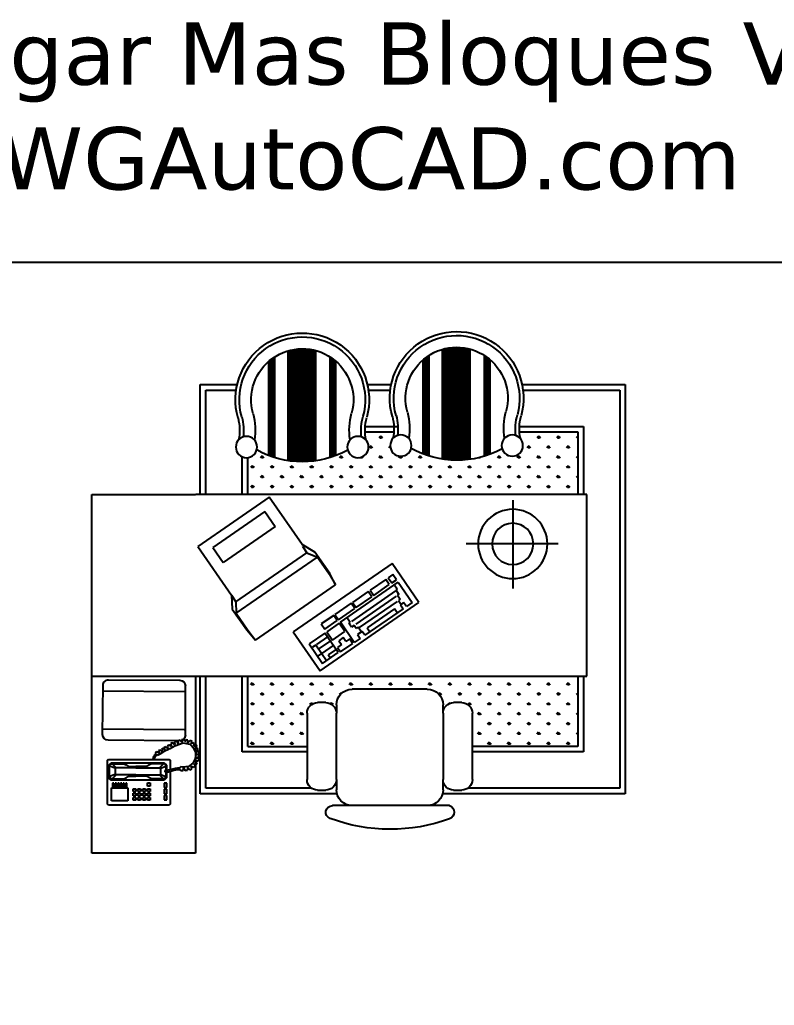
# Model space of a CAD drawing. Extents: x 0.3 to 17.9, y 0.2 to 10.4.
# Drawn here: x 8.39 to 11.633, y 6.192 to 10.427 of the extents above; entities that cross this region are included whole.
import ezdxf

# ---------------------------------------------------------------- set-up
doc = ezdxf.new("R2010")
doc.units = 0
doc.header["$MEASUREMENT"] = 0
doc.layers.get('0').update_dxf_attribs({"linetype": 'CONTINUOUS'})
doc.layers.add('Deftpoints', color=7, linetype='CONTINUOUS', plot=False)
doc.layers.add('www.dwgautocad.com', color=7, linetype='CONTINUOUS')
doc.styles.get("Standard").update_dxf_attribs({"font": 'verdana.ttf'})

# ---------------------------------------------------------------- blocks, each defined once
blk = doc.blocks.new('A$C22A54B66')
for p, q in [((556, 1410.1), (556, 1805.2)), ((563, 1409.2), (563, 1807)), ((570.1, 1408.5), (570.1, 1808.5)), ((577.1, 1407.9), (577.1, 1809.6)), ((584.2, 1407.4), (584.2, 1810.5)), ((591.2, 1407.1), (591.2, 1811.2)), ((598.2, 1406.9), (598.2, 1811.5)), ((605.3, 1406.9), (605.3, 1811.6)), ((612.3, 1407), (612.3, 1811.4)), ((619.4, 1407.2), (619.4, 1810.9)), ((626.4, 1407.7), (626.4, 1810.2)), ((633.4, 1408.2), (633.4, 1809.2)), ((640.5, 1408.9), (640.5, 1807.9)), ((647.5, 1409.8), (647.5, 1806.3)), ((654.6, 1410.8), (654.6, 1804.4)), ((1108.8, 1404.9), (1108.8, 1799.9)), ((1115.9, 1404), (1115.9, 1801.7)), ((1122.9, 1403.2), (1122.9, 1803.2)), ((1129.9, 1402.6), (1129.9, 1804.4)), ((1137, 1402.1), (1137, 1805.3)), ((1144, 1401.8), (1144, 1805.9)), ((1151.1, 1401.6), (1151.1, 1806.2)), ((1158.1, 1401.6), (1158.1, 1806.3)), ((1165.1, 1401.7), (1165.1, 1806.1)), ((1172.2, 1402), (1172.2, 1805.7)), ((1179.2, 1402.4), (1179.2, 1804.9)), ((1186.3, 1402.9), (1186.3, 1803.9)), ((1193.3, 1403.6), (1193.3, 1802.6)), ((1200.3, 1404.5), (1200.3, 1801)), ((483.5, 1428.6), (483.5, 1766.4)), ((490.5, 1426.1), (490.5, 1772.3)), ((497.6, 1423.7), (497.6, 1777.6)), ((504.6, 1421.5), (504.6, 1782.3)), ((702.4, 1421.7), (702.4, 1782.8)), ((709.5, 1423.9), (709.5, 1778.1)), ((716.5, 1426.3), (716.5, 1772.8)), ((723.5, 1428.9), (723.5, 1767)), ((1043.3, 1420.8), (1043.3, 1767)), ((1050.4, 1418.4), (1050.4, 1772.3)), ((1057.4, 1416.2), (1057.4, 1777.1)), ((1207.4, 1405.5), (1207.4, 1799.2)), ((1255.2, 1416.4), (1255.2, 1777.5)), ((1262.3, 1418.6), (1262.3, 1772.8)), ((1269.3, 1421), (1269.3, 1767.5)), ((1036.3, 1423.3), (1036.3, 1761.1)), ((1276.4, 1423.6), (1276.4, 1761.8)), ((369.8, 1678.4), (0, 1678.4)), ((0, 1678.4), (0, 212.4)), ((923.8, 1678.4), (837.9, 1678.4)), ((1522, 1678.4), (1389.6, 1678.4)), ((1522, 1284.4), (1522, 1678.4)), ((366.4, 1658.4), (20, 1658.4)), ((20, 1658.4), (20, 232.4)), ((920, 1658.4), (841.3, 1658.4)), ((1502, 1658.4), (1393.4, 1658.4)), ((1502, 1284.4), (1502, 1658.4)), ((379, 1528.4), (150, 1528.4)), ((150, 1528.4), (150, 1284.4)), ((931.5, 1528.4), (814.6, 1528.4)), ((378.8, 1508.4), (170, 1508.4)), ((170, 1508.4), (170, 1284.4)), ((170, 1492.8), (175.9, 1486.9)), ((240, 1493.5), (233.3, 1486.9)), ((240, 1493.5), (240, 1484.2)), ((240, 1493.5), (246.6, 1486.9)), ((310.7, 1493.5), (304, 1486.9)), ((310.7, 1493.5), (310.7, 1484.2)), ((310.7, 1493.5), (317.3, 1486.9)), ((376.2, 1488.4), (374.7, 1486.9)), ((931.9, 1508.4), (828.9, 1508.4)), ((876.4, 1493.5), (869.7, 1486.9)), ((876.4, 1493.5), (876.4, 1484.2)), ((876.4, 1493.5), (883, 1486.9)), ((204.6, 1458.2), (198, 1451.6)), ((204.6, 1458.2), (204.6, 1448.8)), ((204.6, 1458.2), (211.2, 1451.6)), ((275.3, 1458.2), (268.7, 1451.6)), ((275.3, 1458.2), (275.3, 1448.8)), ((275.3, 1458.2), (281.9, 1451.6)), ((346, 1458.2), (339.4, 1451.6)), ((346, 1458.2), (346, 1448.8)), ((346, 1458.2), (352.7, 1451.6)), ((841, 1451), (841, 1448.8)), ((841.9, 1457.3), (847.6, 1451.6)), ((911.7, 1458.2), (905.1, 1451.6)), ((911.7, 1458.2), (911.7, 1448.8)), ((911.7, 1458.2), (918.3, 1451.6)), ((170, 1422.1), (175.9, 1416.2)), ((240, 1422.8), (233.3, 1416.2)), ((240, 1422.8), (240, 1413.5)), ((240, 1422.8), (246.6, 1416.2)), ((310.7, 1422.8), (304, 1416.2)), ((310.7, 1422.8), (310.7, 1413.5)), ((310.7, 1422.8), (317.3, 1416.2)), ((381.4, 1422.8), (374.7, 1416.2)), ((381.4, 1422.8), (381.4, 1413.5)), ((381.4, 1422.8), (388, 1416.2)), ((452.1, 1422.8), (445.5, 1416.2)), ((452.1, 1422.8), (452.1, 1413.5)), ((452.1, 1422.8), (458.7, 1416.2)), ((517.7, 1417.8), (516.2, 1416.2)), ((522.8, 1416.5), (522.8, 1413.5)), ((734.9, 1422.8), (728.3, 1416.2)), ((734.9, 1422.8), (734.9, 1413.5)), ((734.9, 1422.8), (741.6, 1416.2)), ((804.3, 1421.5), (799, 1416.2)), ((805.6, 1421.5), (805.6, 1413.5)), ((806.9, 1421.6), (812.3, 1416.2)), ((876.4, 1422.8), (869.7, 1416.2)), ((876.4, 1422.8), (876.4, 1413.5)), ((876.4, 1422.8), (883, 1416.2)), ((943.2, 1419), (940.4, 1416.2)), ((947.1, 1417.6), (947.1, 1413.5)), ((953.5, 1416.4), (953.7, 1416.2)), ((1017.8, 1422.8), (1011.1, 1416.2)), ((1017.8, 1422.8), (1017.8, 1413.5)), ((1017.8, 1422.8), (1024.4, 1416.2)), ((1300.6, 1422.8), (1294, 1416.2)), ((1300.6, 1422.8), (1300.6, 1413.5)), ((1300.6, 1422.8), (1307.2, 1416.2)), ((1352, 1284.4), (1352, 1416.5)), ((1372, 1284.4), (1372, 1419.4)), ((204.6, 1387.5), (198, 1380.8)), ((204.6, 1387.5), (204.6, 1378.1)), ((204.6, 1387.5), (211.2, 1380.8)), ((275.3, 1387.5), (268.7, 1380.8)), ((275.3, 1387.5), (275.3, 1378.1)), ((275.3, 1387.5), (281.9, 1380.8)), ((346, 1387.5), (339.4, 1380.8)), ((346, 1387.5), (346, 1378.1)), ((346, 1387.5), (352.7, 1380.8)), ((416.7, 1387.5), (410.1, 1380.8)), ((416.7, 1387.5), (416.7, 1378.1)), ((416.7, 1387.5), (423.4, 1380.8)), ((487.4, 1387.5), (480.8, 1380.8)), ((487.4, 1387.5), (487.4, 1378.1)), ((487.4, 1387.5), (494.1, 1380.8)), ((558.2, 1387.5), (551.5, 1380.8)), ((558.2, 1387.5), (558.2, 1378.1)), ((558.2, 1387.5), (564.8, 1380.8)), ((628.9, 1387.5), (622.2, 1380.8)), ((628.9, 1387.5), (628.9, 1378.1)), ((628.9, 1387.5), (635.5, 1380.8)), ((699.6, 1387.5), (692.9, 1380.8)), ((699.6, 1387.5), (699.6, 1378.1)), ((699.6, 1387.5), (706.2, 1380.8)), ((770.3, 1387.5), (763.7, 1380.8)), ((770.3, 1387.5), (770.3, 1378.1)), ((770.3, 1387.5), (776.9, 1380.8)), ((841, 1387.5), (834.4, 1380.8)), ((841, 1387.5), (841, 1378.1)), ((841, 1387.5), (847.6, 1380.8)), ((911.7, 1387.5), (905.1, 1380.8)), ((911.7, 1387.5), (911.7, 1378.1)), ((911.7, 1387.5), (918.3, 1380.8)), ((982.4, 1387.5), (975.8, 1380.8)), ((982.4, 1387.5), (982.4, 1378.1)), ((982.4, 1387.5), (989, 1380.8)), ((1053.1, 1387.5), (1046.5, 1380.8)), ((1053.1, 1387.5), (1053.1, 1378.1)), ((1053.1, 1387.5), (1059.8, 1380.8)), ((1123.8, 1387.5), (1117.2, 1380.8)), ((1123.8, 1387.5), (1123.8, 1378.1)), ((1123.8, 1387.5), (1130.5, 1380.8)), ((1194.6, 1387.5), (1187.9, 1380.8)), ((1194.6, 1387.5), (1194.6, 1378.1)), ((1194.6, 1387.5), (1201.2, 1380.8)), ((1265.3, 1387.5), (1258.6, 1380.8)), ((1265.3, 1387.5), (1265.3, 1378.1)), ((1265.3, 1387.5), (1271.9, 1380.8)), ((1336, 1387.5), (1329.3, 1380.8)), ((1336, 1387.5), (1336, 1378.1)), ((1336, 1387.5), (1342.6, 1380.8)), ((170, 1351.4), (175.9, 1345.5)), ((240, 1352.1), (233.3, 1345.5)), ((240, 1352.1), (240, 1342.7)), ((240, 1352.1), (246.6, 1345.5)), ((310.7, 1352.1), (304, 1345.5)), ((310.7, 1352.1), (310.7, 1342.7)), ((310.7, 1352.1), (317.3, 1345.5)), ((381.4, 1352.1), (374.7, 1345.5)), ((381.4, 1352.1), (381.4, 1342.7)), ((381.4, 1352.1), (388, 1345.5)), ((452.1, 1352.1), (445.5, 1345.5)), ((452.1, 1352.1), (452.1, 1342.7)), ((452.1, 1352.1), (458.7, 1345.5)), ((522.8, 1352.1), (516.2, 1345.5)), ((522.8, 1352.1), (522.8, 1342.7)), ((522.8, 1352.1), (529.4, 1345.5)), ((593.5, 1352.1), (586.9, 1345.5)), ((593.5, 1352.1), (593.5, 1342.7)), ((593.5, 1352.1), (600.1, 1345.5)), ((664.2, 1352.1), (657.6, 1345.5)), ((664.2, 1352.1), (664.2, 1342.7)), ((664.2, 1352.1), (670.8, 1345.5)), ((734.9, 1352.1), (728.3, 1345.5)), ((734.9, 1352.1), (734.9, 1342.7)), ((734.9, 1352.1), (741.6, 1345.5)), ((805.6, 1352.1), (799, 1345.5)), ((805.6, 1352.1), (805.6, 1342.7)), ((805.6, 1352.1), (812.3, 1345.5)), ((876.4, 1352.1), (869.7, 1345.5)), ((876.4, 1352.1), (876.4, 1342.7)), ((876.4, 1352.1), (883, 1345.5)), ((947.1, 1352.1), (940.4, 1345.5)), ((947.1, 1352.1), (947.1, 1342.7)), ((947.1, 1352.1), (953.7, 1345.5)), ((1017.8, 1352.1), (1011.1, 1345.5)), ((1017.8, 1352.1), (1017.8, 1342.7)), ((1017.8, 1352.1), (1024.4, 1345.5)), ((1088.5, 1352.1), (1081.9, 1345.5)), ((1088.5, 1352.1), (1088.5, 1342.7)), ((1088.5, 1352.1), (1095.1, 1345.5)), ((1159.2, 1352.1), (1152.6, 1345.5)), ((1159.2, 1352.1), (1159.2, 1342.7)), ((1159.2, 1352.1), (1165.8, 1345.5)), ((1229.9, 1352.1), (1223.3, 1345.5)), ((1229.9, 1352.1), (1229.9, 1342.7)), ((1229.9, 1352.1), (1236.5, 1345.5)), ((1300.6, 1352.1), (1294, 1345.5)), ((1300.6, 1352.1), (1300.6, 1342.7)), ((1300.6, 1352.1), (1307.2, 1345.5)), ((204.6, 1316.8), (198, 1310.1)), ((204.6, 1316.8), (204.6, 1307.4)), ((204.6, 1316.8), (211.2, 1310.1)), ((275.3, 1316.8), (268.7, 1310.1)), ((275.3, 1316.8), (275.3, 1307.4)), ((275.3, 1316.8), (281.9, 1310.1)), ((346, 1316.8), (339.4, 1310.1)), ((346, 1316.8), (346, 1307.4)), ((346, 1316.8), (352.7, 1310.1)), ((416.7, 1316.8), (410.1, 1310.1)), ((416.7, 1316.8), (416.7, 1307.4)), ((416.7, 1316.8), (423.4, 1310.1)), ((487.4, 1316.8), (480.8, 1310.1)), ((487.4, 1316.8), (487.4, 1307.4)), ((487.4, 1316.8), (494.1, 1310.1)), ((558.2, 1316.8), (551.5, 1310.1)), ((558.2, 1316.8), (558.2, 1307.4)), ((558.2, 1316.8), (564.8, 1310.1)), ((628.9, 1316.8), (622.2, 1310.1)), ((628.9, 1316.8), (628.9, 1307.4)), ((628.9, 1316.8), (635.5, 1310.1)), ((699.6, 1316.8), (692.9, 1310.1)), ((699.6, 1316.8), (699.6, 1307.4)), ((699.6, 1316.8), (706.2, 1310.1)), ((770.3, 1316.8), (763.7, 1310.1)), ((770.3, 1316.8), (770.3, 1307.4)), ((770.3, 1316.8), (776.9, 1310.1)), ((841, 1316.8), (834.4, 1310.1)), ((841, 1316.8), (841, 1307.4)), ((841, 1316.8), (847.6, 1310.1)), ((911.7, 1316.8), (905.1, 1310.1)), ((911.7, 1316.8), (911.7, 1307.4)), ((911.7, 1316.8), (918.3, 1310.1)), ((982.4, 1316.8), (975.8, 1310.1)), ((982.4, 1316.8), (982.4, 1307.4)), ((982.4, 1316.8), (989, 1310.1)), ((1053.1, 1316.8), (1046.5, 1310.1)), ((1053.1, 1316.8), (1053.1, 1307.4)), ((1053.1, 1316.8), (1059.8, 1310.1)), ((1123.8, 1316.8), (1117.2, 1310.1)), ((1123.8, 1316.8), (1123.8, 1307.4)), ((1123.8, 1316.8), (1130.5, 1310.1)), ((1194.6, 1316.8), (1187.9, 1310.1)), ((1194.6, 1316.8), (1194.6, 1307.4)), ((1194.6, 1316.8), (1201.2, 1310.1)), ((1265.3, 1316.8), (1258.6, 1310.1)), ((1265.3, 1316.8), (1265.3, 1307.4)), ((1265.3, 1316.8), (1271.9, 1310.1)), ((1336, 1316.8), (1329.3, 1310.1)), ((1336, 1316.8), (1336, 1307.4)), ((1336, 1316.8), (1342.6, 1310.1)), ((138, 634.4), (138, 1284.4)), ((138, 1284.4), (1538, 1284.4)), ((1911, 1284.6), (1539.2, 1284.6)), ((1911, 0), (1911, 1284.6)), ((402, 947.4), (402, 1264.4)), ((570, 1109.4), (240, 1109.4)), ((1911, 634.4), (138, 634.4)), ((150, 634.4), (150, 362.4)), ((170, 634.4), (170, 382.4)), ((204.6, 609.7), (198, 603)), ((204.6, 609.7), (204.6, 600.3)), ((204.6, 609.7), (211.2, 603)), ((275.3, 609.7), (268.7, 603)), ((275.3, 609.7), (275.3, 600.3)), ((275.3, 609.7), (281.9, 603)), ((346, 609.7), (339.4, 603)), ((346, 609.7), (346, 600.3)), ((346, 609.7), (352.7, 603)), ((416.7, 609.7), (410.1, 603)), ((416.7, 609.7), (416.7, 600.3)), ((416.7, 609.7), (423.4, 603)), ((487.4, 609.7), (480.8, 603)), ((487.4, 609.7), (487.4, 600.3)), ((487.4, 609.7), (494.1, 603)), ((558.2, 609.7), (551.5, 603)), ((558.2, 609.7), (558.2, 600.3)), ((558.2, 609.7), (564.8, 603)), ((628.9, 609.7), (622.2, 603)), ((628.9, 609.7), (628.9, 600.3)), ((628.9, 609.7), (635.5, 603)), ((699.6, 609.7), (692.9, 603)), ((699.6, 609.7), (699.6, 600.3)), ((699.6, 609.7), (706.2, 603)), ((770.3, 609.7), (763.7, 603)), ((770.3, 609.7), (770.3, 600.3)), ((770.3, 609.7), (776.9, 603)), ((841, 609.7), (834.4, 603)), ((841, 609.7), (841, 600.3)), ((841, 609.7), (847.6, 603)), ((911.7, 609.7), (905.1, 603)), ((911.7, 609.7), (911.7, 600.3)), ((911.7, 609.7), (918.3, 603)), ((982.4, 609.7), (975.8, 603)), ((982.4, 609.7), (982.4, 600.3)), ((982.4, 609.7), (989, 603)), ((1053.1, 609.7), (1046.5, 603)), ((1053.1, 609.7), (1053.1, 600.3)), ((1053.1, 609.7), (1059.8, 603)), ((1123.8, 609.7), (1117.2, 603)), ((1123.8, 609.7), (1123.8, 600.3)), ((1123.8, 609.7), (1130.5, 603)), ((1194.6, 609.7), (1187.9, 603)), ((1194.6, 609.7), (1194.6, 600.3)), ((1194.6, 609.7), (1201.2, 603)), ((1265.3, 609.7), (1258.6, 603)), ((1265.3, 609.7), (1265.3, 600.3)), ((1265.3, 609.7), (1271.9, 603)), ((1336, 609.7), (1329.3, 603)), ((1336, 609.7), (1336, 600.3)), ((1336, 609.7), (1342.6, 603)), ((1352, 382.4), (1352, 634.4)), ((1372, 362.4), (1372, 634.4)), ((1502, 232.4), (1502, 634.4)), ((1522, 212.4), (1522, 634.4)), ((1539.2, 634.4), (1539.2, 0)), ((1871.7, 424.8), (1870.4, 601.2)), ((170, 573.5), (175.9, 567.7)), ((240, 574.3), (233.3, 567.7)), ((240, 574.3), (240, 564.9)), ((240, 574.3), (246.6, 567.7)), ((310.7, 574.3), (304, 567.7)), ((310.7, 574.3), (310.7, 564.9)), ((310.7, 574.3), (317.3, 567.7)), ((381.4, 574.3), (374.7, 567.7)), ((381.4, 574.3), (381.4, 564.9)), ((381.4, 574.3), (388, 567.7)), ((452.1, 574.3), (445.5, 567.7)), ((452.1, 574.3), (452.1, 564.9)), ((452.1, 574.3), (458.7, 567.7)), ((522.8, 574.3), (516.2, 567.7)), ((522.8, 574.3), (522.8, 564.9)), ((522.8, 574.3), (529.4, 567.7)), ((593.5, 574.3), (586.9, 567.7)), ((593.5, 574.3), (593.5, 564.9)), ((593.5, 574.3), (600.1, 567.7)), ((664.2, 574.3), (657.6, 567.7)), ((664.2, 574.3), (664.2, 565.3)), ((664.2, 574.3), (668.4, 570.2)), ((709.2, 587.6), (978.1, 587.6)), ((1017.8, 574.3), (1016.3, 572.8)), ((1017.8, 574.3), (1017.8, 571.4)), ((1017.8, 574.3), (1024.4, 567.7)), ((1088.5, 574.3), (1081.9, 567.7)), ((1088.5, 574.3), (1088.5, 564.9)), ((1088.5, 574.3), (1095.1, 567.7)), ((1159.2, 574.3), (1152.6, 567.7)), ((1159.2, 574.3), (1159.2, 564.9)), ((1159.2, 574.3), (1165.8, 567.7)), ((1229.9, 574.3), (1223.3, 567.7)), ((1229.9, 574.3), (1229.9, 564.9)), ((1229.9, 574.3), (1236.5, 567.7)), ((1300.6, 574.3), (1294, 567.7)), ((1300.6, 574.3), (1300.6, 564.9)), ((1300.6, 574.3), (1307.2, 567.7)), ((1575.4, 422.6), (1575.4, 599)), ((204.6, 538.9), (198, 532.3)), ((204.6, 538.9), (204.6, 529.6)), ((204.6, 538.9), (211.2, 532.3)), ((275.3, 538.9), (268.7, 532.3)), ((275.3, 538.9), (275.3, 529.6)), ((275.3, 538.9), (281.9, 532.3)), ((346, 538.9), (339.4, 532.3)), ((346, 538.9), (346, 529.6)), ((346, 538.9), (352.7, 532.3)), ((416.7, 538.9), (410.1, 532.3)), ((416.7, 538.9), (416.7, 529.6)), ((416.7, 538.9), (423.4, 532.3)), ((487.4, 538.9), (480.8, 532.3)), ((487.4, 538.9), (487.4, 529.6)), ((487.4, 538.9), (494.1, 532.3)), ((558.2, 538.9), (551.5, 532.3)), ((558.2, 538.9), (558.2, 529.6)), ((558.2, 538.9), (564.3, 532.8)), ((585.5, 539.3), (614.9, 539.3)), ((628.9, 538.9), (627.2, 537.2)), ((628.9, 538.9), (628.9, 536.6)), ((628.9, 538.9), (633.3, 534.5)), ((652.7, 501.5), (652.7, 531)), ((1034.7, 531), (1034.7, 501.5)), ((1053.1, 538.9), (1046.5, 532.3)), ((1053.1, 538.9), (1053.1, 533.9)), ((1053.1, 538.9), (1056.4, 535.7)), ((1072.5, 539.3), (1101.9, 539.3)), ((1123.8, 538.9), (1119.7, 534.8)), ((1123.8, 538.9), (1123.8, 532.3)), ((1123.8, 538.9), (1130.5, 532.3)), ((1194.6, 538.9), (1187.9, 532.3)), ((1194.6, 538.9), (1194.6, 529.6)), ((1194.6, 538.9), (1201.2, 532.3)), ((1265.3, 538.9), (1258.6, 532.3)), ((1265.3, 538.9), (1265.3, 529.6)), ((1265.3, 538.9), (1271.9, 532.3)), ((1336, 538.9), (1329.3, 532.3)), ((1336, 538.9), (1336, 529.6)), ((1336, 538.9), (1342.6, 532.3)), ((170, 502.8), (175.9, 497)), ((240, 503.6), (233.3, 497)), ((240, 503.6), (240, 494.2)), ((240, 503.6), (246.6, 497)), ((310.7, 503.6), (304, 497)), ((310.7, 503.6), (310.7, 494.2)), ((310.7, 503.6), (317.3, 497)), ((381.4, 503.6), (374.7, 497)), ((381.4, 503.6), (381.4, 494.2)), ((381.4, 503.6), (388, 497)), ((452.1, 503.6), (445.5, 497)), ((452.1, 503.6), (452.1, 494.2)), ((452.1, 503.6), (458.7, 497)), ((522.8, 503.6), (516.2, 497)), ((522.8, 503.6), (522.8, 494.2)), ((522.8, 503.6), (529.4, 497)), ((547.7, 263.6), (547.7, 501.5)), ((652.7, 501.5), (652.7, 263.6)), ((1034.7, 263.6), (1034.7, 501.5)), ((1139.7, 501.5), (1139.7, 263.6)), ((1159.2, 503.6), (1152.6, 497)), ((1159.2, 503.6), (1159.2, 494.2)), ((1159.2, 503.6), (1165.8, 497)), ((1229.9, 503.6), (1223.3, 497)), ((1229.9, 503.6), (1229.9, 494.2)), ((1229.9, 503.6), (1236.5, 497)), ((1300.6, 503.6), (1294, 497)), ((1300.6, 503.6), (1300.6, 494.2)), ((1300.6, 503.6), (1307.2, 497)), ((204.6, 468.2), (198, 461.6)), ((204.6, 468.2), (204.6, 458.9)), ((204.6, 468.2), (211.2, 461.6)), ((275.3, 468.2), (268.7, 461.6)), ((275.3, 468.2), (275.3, 458.9)), ((275.3, 468.2), (281.9, 461.6)), ((346, 468.2), (339.4, 461.6)), ((346, 468.2), (346, 458.9)), ((346, 468.2), (352.7, 461.6)), ((416.7, 468.2), (410.1, 461.6)), ((416.7, 468.2), (416.7, 458.9)), ((416.7, 468.2), (423.4, 461.6)), ((487.4, 468.2), (480.8, 461.6)), ((487.4, 468.2), (487.4, 458.9)), ((487.4, 468.2), (494.1, 461.6)), ((1194.6, 468.2), (1187.9, 461.6)), ((1194.6, 468.2), (1194.6, 458.9)), ((1194.6, 468.2), (1201.2, 461.6)), ((1265.3, 468.2), (1258.6, 461.6)), ((1265.3, 468.2), (1265.3, 458.9)), ((1265.3, 468.2), (1271.9, 461.6)), ((1336, 468.2), (1329.3, 461.6)), ((1336, 468.2), (1336, 458.9)), ((1336, 468.2), (1342.6, 461.6)), ((170, 432.1), (175.9, 426.2)), ((240, 432.9), (233.3, 426.2)), ((240, 432.9), (240, 423.5)), ((240, 432.9), (246.6, 426.2)), ((310.7, 432.9), (304, 426.2)), ((310.7, 432.9), (310.7, 423.5)), ((310.7, 432.9), (317.3, 426.2)), ((381.4, 432.9), (374.7, 426.2)), ((381.4, 432.9), (381.4, 423.5)), ((381.4, 432.9), (388, 426.2)), ((452.1, 432.9), (445.5, 426.2)), ((452.1, 432.9), (452.1, 423.5)), ((452.1, 432.9), (458.7, 426.2)), ((522.8, 432.9), (516.2, 426.2)), ((522.8, 432.9), (522.8, 423.5)), ((522.8, 432.9), (529.4, 426.2)), ((1159.2, 432.9), (1152.6, 426.2)), ((1159.2, 432.9), (1159.2, 423.5)), ((1159.2, 432.9), (1165.8, 426.2)), ((1229.9, 432.9), (1223.3, 426.2)), ((1229.9, 432.9), (1229.9, 423.5)), ((1229.9, 432.9), (1236.5, 426.2)), ((1300.6, 432.9), (1294, 426.2)), ((1300.6, 432.9), (1300.6, 423.5)), ((1300.6, 432.9), (1307.2, 426.2)), ((204.6, 397.5), (198, 390.9)), ((204.6, 397.5), (204.6, 388.1)), ((204.6, 397.5), (211.2, 390.9)), ((275.3, 397.5), (268.7, 390.9)), ((275.3, 397.5), (275.3, 388.1)), ((275.3, 397.5), (281.9, 390.9)), ((346, 397.5), (339.4, 390.9)), ((346, 397.5), (346, 388.1)), ((346, 397.5), (352.7, 390.9)), ((416.7, 397.5), (410.1, 390.9)), ((416.7, 397.5), (416.7, 388.1)), ((416.7, 397.5), (423.4, 390.9)), ((487.4, 397.5), (480.8, 390.9)), ((487.4, 397.5), (487.4, 388.1)), ((487.4, 397.5), (494.1, 390.9)), ((1194.6, 397.5), (1187.9, 390.9)), ((1194.6, 397.5), (1194.6, 388.1)), ((1194.6, 397.5), (1201.2, 390.9)), ((1265.3, 397.5), (1258.6, 390.9)), ((1265.3, 397.5), (1265.3, 388.1)), ((1265.3, 397.5), (1271.9, 390.9)), ((1336, 397.5), (1329.3, 390.9)), ((1336, 397.5), (1336, 388.1)), ((1336, 397.5), (1342.6, 390.9)), ((150, 362.4), (547.7, 362.4)), ((170, 382.4), (547.7, 382.4)), ((1352, 382.4), (1139, 382.4)), ((1139.7, 362.4), (1372, 362.4)), ((652.7, 227), (652.7, 263.6)), ((1034.7, 263.6), (1034.7, 227)), ((0, 212.4), (654.6, 212.4)), ((20, 232.4), (564.2, 232.4)), ((614.9, 225.8), (585.5, 225.8)), ((1032.8, 212.4), (1522, 212.4)), ((1101.9, 225.8), (1072.5, 225.8)), ((1123.2, 232.4), (1502, 232.4)), ((629.1, 170.4), (709.2, 170.4)), ((709.2, 170.4), (978.1, 170.4)), ((978.1, 170.4), (1034.7, 170.4)), ((1034.7, 170.4), (1048.9, 170.4)), ((1539.2, 0), (1911, 0))]:
    blk.add_line(p, q)
at = {"linetype": 'ByBlock'}
for p, q in [((1157.4, 1105.2), (1274.8, 1275.3)), ((1274.8, 1275.3), (1531.1, 1098.4)), ((1290.4, 1223.2), (1253.4, 1169.6)), ((1290.4, 1223.2), (1476.8, 1094.6)), ((1253.4, 1169.6), (1439.8, 1041)), ((1111.4, 1078.5), (1157.4, 1105.2)), ((1156.5, 1099), (1140.4, 1075.7)), ((1531.1, 1098.4), (1410.5, 923.7)), ((1476.8, 1094.6), (1439.8, 1041)), ((1058.3, 1001.6), (1111.4, 1078.5)), ((1102.5, 1060.6), (1060.7, 1000)), ((1140.4, 1075.7), (1102.5, 1060.6)), ((1393.7, 859.5), (1102.5, 1060.6)), ((1394.4, 900.4), (1140.4, 1075.7)), ((738.8, 897.3), (835.3, 1037.1)), ((835.3, 1037.1), (1189.4, 792.7)), ((819.4, 979.3), (832.3, 997.9)), ((832.3, 997.9), (848.6, 986.6)), ((1037.3, 961.1), (1058.3, 1001.6)), ((1060.7, 1000), (1037.3, 961.1)), ((813, 969.9), (763.1, 897.7)), ((1020.4, 826.8), (813, 969.9)), ((825.4, 958), (817.3, 946.3)), ((835.7, 968), (819.4, 979.3)), ((848.6, 986.6), (835.7, 968)), ((845.1, 961.6), (857.9, 980.2)), ((901, 923), (845.1, 961.6)), ((857.9, 980.2), (913.8, 941.6)), ((1323.9, 763.3), (1037.3, 961.1)), ((815.4, 923.6), (805.7, 909.6)), ((822, 943.1), (810.7, 926.8)), ((810.7, 926.8), (815.4, 923.6)), ((817.3, 946.3), (822, 943.1)), ((820, 920.3), (964.5, 820.6)), ((822.7, 939.1), (981.1, 829.8)), ((913.8, 941.6), (901, 923)), ((908, 918.1), (920.8, 936.8)), ((963.9, 879.5), (908, 918.1)), ((920.8, 936.8), (976.7, 898.2)), ((1410.5, 923.7), (1394.4, 900.4)), ((1410.5, 923.7), (1407.3, 874.2)), ((1092.9, 652.9), (738.8, 897.3)), ((763.1, 897.7), (784.1, 883.2)), ((784.1, 883.2), (793.8, 897.2)), ((793.8, 897.2), (805.4, 889.2)), ((805.4, 889.2), (795.8, 875.2)), ((812.7, 904.8), (803.1, 890.8)), ((805.7, 909.6), (812.7, 904.8)), ((817.4, 901.5), (952.5, 808.3)), ((976.7, 898.2), (963.9, 879.5)), ((968.5, 876.3), (981.4, 895)), ((981.4, 895), (1039.7, 854.8)), ((1394.4, 900.4), (1393.7, 859.5)), ((795.8, 875.2), (933.2, 780.3)), ((816.7, 860.7), (826.4, 874.7)), ((826.4, 874.7), (924.2, 807.2)), ((1026.8, 836.1), (968.5, 876.3)), ((1039.7, 854.8), (1026.8, 836.1)), ((1031.4, 832.9), (1044.3, 851.6)), ((1044.3, 851.6), (1088.6, 821)), ((1393.7, 859.5), (1351.9, 799)), ((1407.3, 874.2), (1355.8, 799.7)), ((963.4, 804.2), (971.5, 815.8)), ((970.5, 754.6), (1020.4, 826.8)), ((971.5, 815.8), (980.8, 809.4)), ((980.8, 809.4), (990.5, 823.4)), ((985.8, 826.6), (995.4, 840.6)), ((990.5, 823.4), (985.8, 826.6)), ((1004.1, 793.3), (1025, 823.6)), ((1025, 823.6), (1069.3, 793)), ((1075.7, 802.4), (1031.4, 832.9)), ((1088.6, 821), (1075.7, 802.4)), ((924.2, 807.2), (914.6, 793.2)), ((933.2, 780.3), (942.9, 794.3)), ((942.9, 794.3), (959.2, 783)), ((946.8, 795), (956.5, 809)), ((959.2, 783), (949.5, 769.1)), ((956.5, 809), (963.4, 804.2)), ((1048.4, 762.8), (1004.1, 793.3)), ((1028, 718.3), (1076.3, 788.2)), ((1069.3, 793), (1048.4, 762.8)), ((1076.3, 788.2), (1132.2, 749.6)), ((1189.4, 792.7), (1092.9, 652.9)), ((1355.8, 799.7), (1323.9, 763.3)), ((1351.9, 799), (1323.9, 763.3)), ((949.5, 769.1), (970.5, 754.6)), ((975.2, 751.4), (986.4, 767.7)), ((1019.4, 720.8), (975.2, 751.4)), ((986.4, 767.7), (1000.4, 758)), ((1000.4, 758), (1010, 772)), ((1010, 772), (1026.4, 760.8)), ((1026.4, 760.8), (1016.7, 746.8)), ((1016.7, 746.8), (1030.7, 737.1)), ((1045.7, 743.9), (1085.3, 716.6)), ((1059.3, 758.6), (1096.6, 732.9)), ((1066.6, 774.2), (1106.2, 746.9)), ((1132.2, 749.6), (1083.9, 679.7)), ((1087.7, 715), (1108.6, 745.3)), ((1108.6, 745.3), (1120.2, 737.3)), ((1030.7, 737.1), (1019.4, 720.8)), ((1083.9, 679.7), (1028, 718.3)), ((1038.4, 728.4), (1064, 710.7)), ((1064, 710.7), (1056, 699)), ((1070, 689.4), (1087.7, 715)), ((1087.7, 715), (1099.3, 707)), ((1850.3, 621), (1595.2, 619)), ((1870.6, 580.9), (1578.4, 578.6)), ((1871.5, 445.1), (1579.4, 442.8)), ((1542.2, 391.5), (1546, 395.7)), ((1546, 382.6), (1542.2, 391.5)), ((1546, 395.7), (1554.6, 391.2)), ((1560, 390.6), (1546.3, 376.6)), ((1551.7, 400.4), (1558.1, 403)), ((1554.6, 391.2), (1551.7, 400.4)), ((1558.1, 403), (1566.7, 395.3)), ((1583.9, 395), (1560, 390.6)), ((1566.4, 405.2), (1572.7, 406.5)), ((1566.7, 395.3), (1566.4, 405.2)), ((1572.7, 406.5), (1577.5, 398.2)), ((1577.5, 398.2), (1580.4, 408.1)), ((1580.4, 408.1), (1588.4, 406.5)), ((1613.8, 384.5), (1583.9, 395)), ((1588.4, 406.5), (1588.4, 397.9)), ((1588.4, 397.9), (1594.7, 404.6)), ((1594.7, 404.6), (1602, 402.3)), ((1595.5, 402.6), (1851.8, 404.6)), ((1602, 402.3), (1601.7, 392.2)), ((1601.7, 392.2), (1605.2, 401.4)), ((1605.2, 401.4), (1614.8, 398.5)), ((1614.8, 398.5), (1613.8, 389)), ((1613.8, 389), (1623.1, 394.7)), ((1623.1, 394.7), (1628.2, 391.2)), ((1628.2, 391.2), (1625.6, 382.3)), ((1525.3, 356.8), (1526.9, 362.9)), ((1535.5, 353.3), (1525.3, 356.8)), ((1526.2, 351.1), (1535.5, 353.3)), ((1526.9, 362.9), (1535.5, 363.2)), ((1529.1, 370.5), (1531.7, 375.6)), ((1535.5, 363.2), (1529.1, 370.5)), ((1531.7, 375.6), (1541.2, 374.7)), ((1532.9, 381.3), (1537.4, 386.4)), ((1541.2, 374.7), (1532.9, 381.3)), ((1537.4, 386.4), (1546, 382.6)), ((1546.3, 376.6), (1538.3, 358.1)), ((1538.3, 358.1), (1539.9, 339)), ((1632.3, 374.3), (1613.8, 384.5)), ((1625.6, 382.3), (1634.2, 387.1)), ((1634.8, 375.3), (1632.3, 374.3)), ((1634.2, 387.1), (1640.9, 383.6)), ((1635.5, 373.1), (1634.8, 375.3)), ((1648.5, 366.4), (1635.5, 373.1)), ((1640.9, 383.6), (1638, 375)), ((1638, 375), (1645.4, 380.7)), ((1645.4, 380.7), (1652.4, 377.5)), ((1652.4, 377.5), (1648.5, 368.9)), ((1648.5, 368.9), (1655.9, 375.6)), ((1665.7, 356.2), (1648.5, 366.4)), ((1655.9, 375.6), (1661, 373.1)), ((1661, 373.1), (1658.1, 363.8)), ((1658.1, 363.8), (1667.3, 368.9)), ((1675.3, 350.5), (1665.7, 356.2)), ((1667.3, 368.9), (1672.1, 366.4)), ((1672.1, 366.4), (1669.6, 358.1)), ((1669.6, 358.1), (1677.8, 363.2)), ((1678.5, 354.3), (1675.3, 350.5)), ((1677.8, 363.2), (1681.3, 361.9)), ((1678.5, 351.1), (1678.5, 354.3)), ((1681.3, 361.9), (1682.3, 358.4)), ((1682.3, 358.4), (1682.6, 352.7)), ((1526.9, 345.7), (1526.2, 351.1)), ((1535.5, 341.9), (1526.9, 345.7)), ((1526.9, 337.7), (1535.5, 341.9)), ((1528.8, 331.1), (1526.9, 337.7)), ((1539.3, 332), (1528.8, 331.1)), ((1532.9, 324.4), (1539.3, 332)), ((1536.8, 318.3), (1532.9, 324.4)), ((1545.4, 319.6), (1536.8, 318.3)), ((1539.9, 339), (1548.9, 322.1)), ((1539.9, 312.3), (1545.4, 319.6)), ((1548.9, 322.1), (1564.1, 310)), ((1633.6, 335.7), (1630.5, 332.6)), ((1630.5, 332.6), (1630.5, 298.7)), ((1850.7, 335.7), (1633.6, 335.7)), ((1652.5, 323.1), (1643.1, 315.3)), ((1644.6, 312.1), (1647.8, 318.4)), ((1647.8, 318.4), (1654.1, 320)), ((1841.2, 323.1), (1652.5, 323.1)), ((1654.1, 320), (1668.2, 305.8)), ((1654.1, 320), (1696.6, 320)), ((1680.4, 349.2), (1678.5, 351.1)), ((1683.3, 345.1), (1680.4, 349.2)), ((1682.6, 352.7), (1688.7, 348.2)), ((1685.8, 341.6), (1683.3, 345.1)), ((1687.1, 335.7), (1685.8, 341.6)), ((1688.7, 348.2), (1690.9, 344.4)), ((1690.9, 344.4), (1691.8, 335.7)), ((1696.6, 320), (1704.4, 316.8)), ((1795.6, 320), (1787.8, 316.8)), ((1838.1, 320), (1795.6, 320)), ((1838.1, 320), (1823.9, 305.8)), ((1844.4, 318.4), (1838.1, 320)), ((1849.1, 315.3), (1841.2, 323.1)), ((1847.5, 312.1), (1844.4, 318.4)), ((1853.8, 332.6), (1850.7, 335.7)), ((1853.8, 175.3), (1853.8, 332.6)), ((1545.7, 307.5), (1539.9, 312.3)), ((1554.6, 312), (1545.7, 307.5)), ((1552.7, 302.4), (1554.6, 312)), ((1560, 298.3), (1552.7, 302.4)), ((1567, 307.2), (1560, 298.3)), ((1564.1, 310), (1584.2, 308.5)), ((1568, 297), (1567, 307.2)), ((1576.6, 296.4), (1568, 297)), ((1582, 305.3), (1576.6, 296.4)), ((1583.6, 296), (1582, 305.3)), ((1591.2, 296.7), (1583.6, 296)), ((1584.2, 308.5), (1591.5, 309.7)), ((1594.7, 300.2), (1591.2, 296.7)), ((1591.5, 309.7), (1595.7, 304)), ((1596.6, 299.2), (1594.7, 300.2)), ((1595.7, 304), (1604, 304.3)), ((1604.9, 299.5), (1596.6, 299.2)), ((1604, 304.3), (1611.6, 303.4)), ((1619.9, 295.7), (1604.9, 299.5)), ((1611.6, 303.4), (1626.6, 299.5)), ((1635.8, 291.9), (1619.9, 295.7)), ((1626.6, 299.5), (1636.8, 297.3)), ((1630.5, 293.2), (1630.5, 175.3)), ((1649.4, 291.7), (1635.8, 291.9)), ((1636.8, 297.3), (1649.4, 296.4)), ((1643.1, 315.3), (1643.1, 296.9)), ((1643.1, 291.8), (1643.1, 269.7)), ((1665.1, 304.3), (1644.6, 312.1)), ((1644.6, 296.7), (1644.6, 312.1)), ((1644.6, 274.4), (1644.6, 291.8)), ((1649.4, 296.4), (1649.4, 291.7)), ((1668.2, 305.8), (1665.1, 304.3)), ((1665.1, 304.3), (1665.1, 282.2)), ((1753.2, 305.8), (1668.2, 305.8)), ((1704.4, 316.8), (1712.3, 312.1)), ((1712.3, 312.1), (1723.3, 310.6)), ((1723.3, 310.6), (1753.2, 310.6)), ((1768.9, 310.6), (1753.2, 310.6)), ((1753.2, 305.8), (1823.9, 305.8)), ((1779.9, 312.1), (1768.9, 310.6)), ((1787.8, 316.8), (1779.9, 312.1)), ((1823.9, 305.8), (1827.1, 304.3)), ((1827.1, 304.3), (1847.5, 312.1)), ((1827.1, 304.3), (1827.1, 282.2)), ((1847.5, 274.4), (1847.5, 312.1)), ((1849.1, 268.1), (1849.1, 315.3)), ((1641.5, 250.8), (1650.9, 250.8)), ((1641.5, 235.1), (1641.5, 250.8)), ((1643.1, 269.7), (1650.9, 261.8)), ((1665.1, 282.2), (1644.6, 274.4)), ((1644.6, 274.4), (1647.8, 268.1)), ((1647.8, 268.1), (1654.1, 266.5)), ((1650.9, 261.8), (1841.2, 261.8)), ((1650.9, 250.8), (1650.9, 235.1)), ((1654.1, 266.5), (1668.2, 280.7)), ((1654.1, 266.5), (1696.6, 266.5)), ((1668.2, 280.7), (1665.1, 282.2)), ((1753.2, 280.7), (1668.2, 280.7)), ((1696.6, 266.5), (1704.4, 269.7)), ((1701.3, 252.4), (1701.3, 239.8)), ((1710.7, 252.4), (1701.3, 252.4)), ((1704.4, 269.7), (1712.3, 274.4)), ((1710.7, 239.8), (1710.7, 252.4)), ((1712.3, 274.4), (1723.3, 276)), ((1723.3, 276), (1753.2, 276)), ((1753.2, 280.7), (1823.9, 280.7)), ((1768.9, 276), (1753.2, 276)), ((1779.9, 274.4), (1768.9, 276)), ((1787.8, 269.7), (1779.9, 274.4)), ((1784.6, 250.8), (1789.3, 250.8)), ((1784.6, 238.2), (1784.6, 250.8)), ((1795.6, 266.5), (1787.8, 269.7)), ((1789.3, 250.8), (1789.3, 238.2)), ((1794.1, 250.8), (1798.8, 250.8)), ((1794.1, 238.2), (1794.1, 250.8)), ((1838.1, 266.5), (1795.6, 266.5)), ((1798.8, 250.8), (1798.8, 238.2)), ((1803.5, 238.2), (1803.5, 250.8)), ((1803.5, 250.8), (1808.2, 250.8)), ((1808.2, 250.8), (1808.2, 238.2)), ((1812.9, 250.8), (1817.7, 250.8)), ((1812.9, 238.2), (1812.9, 250.8)), ((1817.7, 250.8), (1817.7, 238.2)), ((1822.4, 250.8), (1827.1, 250.8)), ((1822.4, 238.2), (1822.4, 250.8)), ((1823.9, 280.7), (1827.1, 282.2)), ((1838.1, 266.5), (1823.9, 280.7)), ((1827.1, 282.2), (1847.5, 274.4)), ((1827.1, 250.8), (1827.1, 238.2)), ((1831.8, 250.8), (1836.5, 250.8)), ((1831.8, 238.2), (1831.8, 250.8)), ((1836.5, 250.8), (1836.5, 238.2)), ((1844.4, 268.1), (1838.1, 266.5)), ((1841.2, 261.8), (1849.1, 268.1)), ((1847.5, 274.4), (1844.4, 268.1)), ((1650.9, 235.1), (1641.5, 235.1)), ((1641.5, 228.8), (1650.9, 228.8)), ((1641.5, 213), (1641.5, 228.8)), ((1650.9, 213), (1641.5, 213)), ((1650.9, 228.8), (1650.9, 213)), ((1701.3, 239.8), (1710.7, 239.8)), ((1701.3, 230.3), (1701.3, 220.9)), ((1710.7, 230.3), (1701.3, 230.3)), ((1701.3, 220.9), (1710.7, 220.9)), ((1710.7, 214.6), (1701.3, 214.6)), ((1701.3, 214.6), (1701.3, 205.2)), ((1710.7, 220.9), (1710.7, 230.3)), ((1710.7, 205.2), (1710.7, 214.6)), ((1728, 230.3), (1718.6, 230.3)), ((1718.6, 230.3), (1718.6, 220.9)), ((1718.6, 220.9), (1728, 220.9)), ((1728, 214.6), (1718.6, 214.6)), ((1718.6, 214.6), (1718.6, 205.2)), ((1728, 220.9), (1728, 230.3)), ((1728, 205.2), (1728, 214.6)), ((1735.9, 230.3), (1735.9, 220.9)), ((1745.3, 230.3), (1735.9, 230.3)), ((1735.9, 220.9), (1745.3, 220.9)), ((1735.9, 214.6), (1735.9, 205.2)), ((1745.3, 214.6), (1735.9, 214.6)), ((1745.3, 220.9), (1745.3, 230.3)), ((1745.3, 205.2), (1745.3, 214.6)), ((1753.2, 230.3), (1753.2, 220.9)), ((1762.6, 230.3), (1753.2, 230.3)), ((1753.2, 220.9), (1762.6, 220.9)), ((1762.6, 214.6), (1753.2, 214.6)), ((1753.2, 214.6), (1753.2, 205.2)), ((1762.6, 220.9), (1762.6, 230.3)), ((1762.6, 205.2), (1762.6, 214.6)), ((1781.5, 233.5), (1781.5, 187.9)), ((1839.7, 233.5), (1781.5, 233.5)), ((1789.3, 238.2), (1784.6, 238.2)), ((1798.8, 238.2), (1794.1, 238.2)), ((1808.2, 238.2), (1803.5, 238.2)), ((1817.7, 238.2), (1812.9, 238.2)), ((1827.1, 238.2), (1822.4, 238.2)), ((1836.5, 238.2), (1831.8, 238.2)), ((1839.7, 187.9), (1839.7, 233.5)), ((1641.5, 206.8), (1650.9, 206.8)), ((1641.5, 191), (1641.5, 206.8)), ((1650.9, 191), (1641.5, 191)), ((1650.9, 206.8), (1650.9, 191)), ((1701.3, 205.2), (1710.7, 205.2)), ((1701.3, 198.9), (1701.3, 189.5)), ((1710.7, 198.9), (1701.3, 198.9)), ((1701.3, 189.5), (1710.7, 189.5)), ((1710.7, 189.5), (1710.7, 198.9)), ((1718.6, 205.2), (1728, 205.2)), ((1718.6, 198.9), (1718.6, 189.5)), ((1728, 198.9), (1718.6, 198.9)), ((1718.6, 189.5), (1728, 189.5)), ((1728, 189.5), (1728, 198.9)), ((1735.9, 205.2), (1745.3, 205.2)), ((1735.9, 198.9), (1735.9, 189.5)), ((1745.3, 198.9), (1735.9, 198.9)), ((1735.9, 189.5), (1745.3, 189.5)), ((1745.3, 189.5), (1745.3, 198.9)), ((1753.2, 205.2), (1762.6, 205.2)), ((1753.2, 198.9), (1753.2, 189.5)), ((1762.6, 198.9), (1753.2, 198.9)), ((1753.2, 189.5), (1762.6, 189.5)), ((1762.6, 189.5), (1762.6, 198.9)), ((1781.5, 187.9), (1839.7, 187.9)), ((1630.5, 175.3), (1633.6, 172.2)), ((1633.6, 172.2), (1850.7, 172.2)), ((1850.7, 172.2), (1853.8, 175.3))]:
    blk.add_line(p, q, dxfattribs=at)
for centre, radius in [((404.6, 1459.7), 38.2), ((803.8, 1459.7), 38.2), ((957.5, 1454.4), 38.2), ((1356.6, 1454.4), 38.2), ((403, 1107.4), 124), ((403, 1107.4), 74)]:
    blk.add_circle(centre, radius)
for centre, radius, start, end in [((603.9, 1628.6), 239.3, 344.1881, 195.1532), ((603.9, 1628.6), 225.2, 344.1881, 195.1532), ((1156.7, 1623.3), 239.3, 344.1881, 195.1532), ((1156.7, 1623.3), 225.2, 344.1881, 195.1532), ((603.9, 1628.6), 183, 344.2752, 195.1505), ((1156.7, 1623.3), 183, 344.2752, 195.1505), ((210.3, 1520.2), 168.9, 347.6748, 15.7093), ((210.3, 1520.2), 183, 352.2611, 15.7093), ((210.3, 1520.2), 225.2, 351.1055, 15.6071), ((997.4, 1520.2), 225.2, 164.8594, 189.0675), ((997.4, 1520.2), 183, 165.1015, 187.6572), ((997.4, 1520.2), 168.9, 165.1015, 191.9513), ((763.1, 1514.9), 168.9, 347.6748, 15.7093), ((763.1, 1514.9), 183, 352.2611, 15.7093), ((763.1, 1514.9), 225.2, 351.1055, 15.6071), ((1550.2, 1514.9), 225.2, 164.8594, 189.0675), ((1550.2, 1514.9), 183, 165.1015, 187.6572), ((1550.2, 1514.9), 168.9, 165.1015, 191.9513), ((603.2, 1746.9), 340, 241.5158, 298.8317), ((1156, 1741.6), 340, 241.5158, 298.8317), ((1595.4, 599), 20, 90.4509, 180), ((1850.4, 601), 20, 0.397, 90.4509), ((709.2, 531), 56.6, 90, 180), ((978.1, 531), 56.6, 0, 90), ((585.5, 501.5), 37.8, 90, 180), ((614.9, 501.5), 37.8, 0, 90), ((1072.5, 501.5), 37.8, 90, 180), ((1101.9, 501.5), 37.8, 0, 90), ((1851.7, 424.6), 20, 270.4509, 0.397), ((1595.4, 422.6), 20, 180, 270.4509), ((585.5, 263.6), 37.8, 180, 270), ((614.9, 263.6), 37.8, 270, 0), ((1072.5, 263.6), 37.8, 180, 270), ((1101.9, 263.6), 37.8, 270, 0), ((709.2, 227), 56.6, 180, 270), ((978.1, 227), 56.6, 270, 0), ((637.7, 146.8), 25.1, 110.0456, 249.9544), ((1048.9, 146.7), 23.7, 290.3611, 90), ((841.5, 705.4), 619.7, 249.9544, 290.3611)]:
    blk.add_arc(centre, radius, start, end)

msp = doc.modelspace()

# ---------------------------------------------------------------- linework, layer by layer
at = {"layer": 'Deftpoints'}
msp.add_lwpolyline([(0.3387, 9.3843), (17.8913, 9.3843), (17.8913, 0.2074), (0.3387, 0.2074)], close=True, dxfattribs=at)

# ---------------------------------------------------------------- block references
at = {"layer": 'www.dwgautocad.com', "xscale": -0.001200000000000012, "yscale": 0.001200000000000012, "zscale": 0.001200000000000012}
msp.add_blockref('A$C22A54B66', (10.9926, 6.8454), dxfattribs=at)

# ---------------------------------------------------------------- texts
at = {"layer": 'Deftpoints'}
msp.add_text('Para Descargar Mas Bloques Visita', height=0.267503, dxfattribs=at).set_placement((6.1297, 10.1479))
at = {"layer": 'Deftpoints', "color": 30}
msp.add_text('www.DWGAutoCAD.com', height=0.267503, dxfattribs=at).set_placement((6.9999, 9.6975))

doc.saveas('drawing.dxf')
